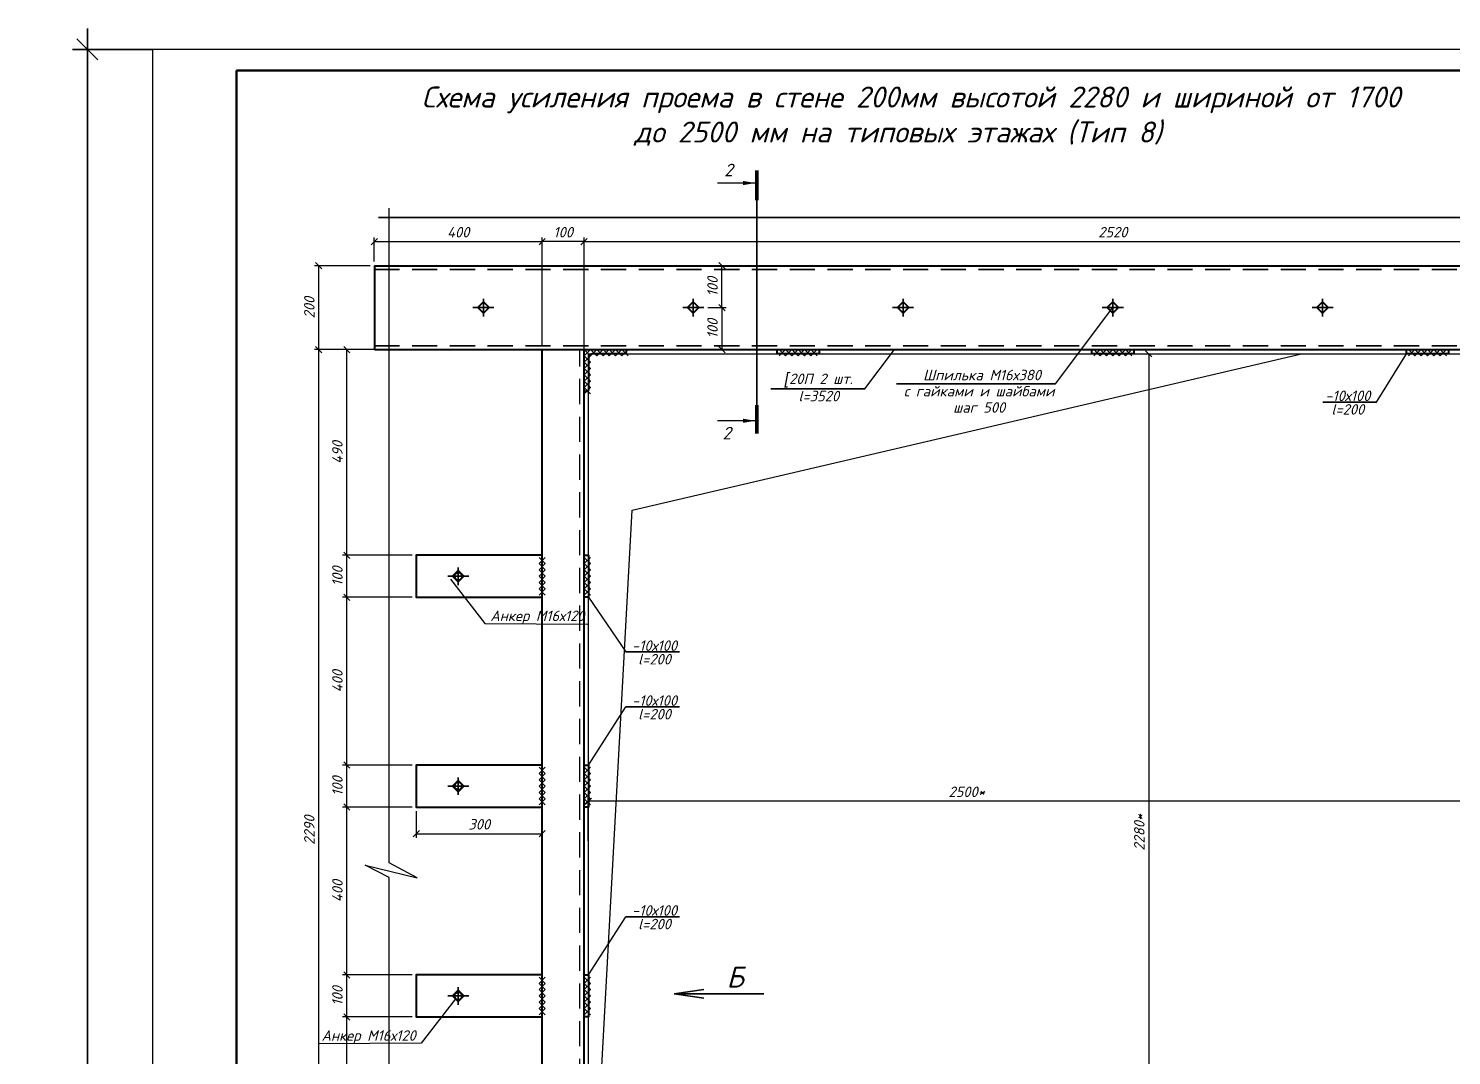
# Model space of a CAD drawing. Header units: millimetres. Extents: x 10124 to 8132345, y -95635 to 1386204.
# Drawn here: x 159084 to 162475, y 27663 to 30110 of the extents above; entities that cross this region are included whole.
import ezdxf
from ezdxf.enums import TextEntityAlignment as Align

# ---------------------------------------------------------------- set-up
doc = ezdxf.new("R2010")
doc.units = ezdxf.units.MM
doc.linetypes.add('Пунктир 2мм', pattern=[3, 2, -1])
doc.layers.get('DEFPOINTS').update_dxf_attribs({"color": 1})
for name, color, linetype, lineweight in [('013', 7, 'Continuous', 13), ('030', 7, 'Continuous', 30), ('Размер', 140, 'Continuous', 13), ('Разрезы', 54, 'Continuous', 20)]:
    doc.layers.add(name, color=color, linetype=linetype, lineweight=lineweight)
doc.styles.add('10', font='isocpeui.ttf', dxfattribs={"height": 25})
doc.styles.add('100', font='isocpeui.ttf', dxfattribs={"height": 250})
doc.styles.add('GOST', font='isocpeur.TTF')
doc.styles.add('БДА100', font='romand.shx', dxfattribs={"width": 0.7})
doc.dimstyles.new('10', dxfattribs={"dimtxt": 37.5, "dimasz": 15, "dimexe": 10, "dimexo": 10, "dimgap": 10, "dimtad": 1, "dimtxsty": '10', "dimblk": 'OBLIQUE', "dimcen": 2.5, "dimadec": 0, "dimazin": 0, "dimtfac": 1, "dimtmove": 0, "dimatfit": 3, "dimfxl": 1, "dimlwd": 15, "dimlwe": 15, "dimarcsym": 0})
doc.dimstyles.new('БДА1', dxfattribs={"dimtxt": 2, "dimasz": 1, "dimexe": 0.7, "dimexo": 0, "dimgap": 0.8, "dimtad": 1, "dimdec": 0, "dimrnd": 1, "dimzin": 0, "dimdsep": 46, "dimtxsty": 'БДА100', "dimblk": 'OBLIQUE', "dimcen": 2, "dimdle": 1, "dimadec": 0, "dimazin": 0, "dimtfac": 1, "dimtdec": 0, "dimtmove": 1, "dimatfit": 3, "dimldrblk": 'NONE', "dimfxl": 0.7, "dimtolj": 1, "dimtzin": 0, "dimlwd": -1, "dimlwe": -1, "dimarcsym": 0})

# ---------------------------------------------------------------- blocks, each defined once
blk = doc.blocks.new('_OBLIQUE')
at = {"color": 0, "linetype": 'ByBlock'}
blk.add_line((-0.5, -0.5), (0.5, 0.5), dxfattribs=at)
blk = doc.blocks.new('*D18')
at = {"layer": 'DEFPOINTS', "color": 0, "transparency": 16777216}
for p, q in [((-15.52, -5), (-15.52, 425)), ((0, 420), (-19.02, 420)), ((0, 0), (-19.02, 0))]:
    blk.add_line(p, q, dxfattribs=at)
for p in [(-15.52, 420), (0, 420), (0, 0)]:
    blk.add_point(p, dxfattribs=at)
at = {"layer": 'DEFPOINTS', "color": 0, "transparency": 16777216, "xscale": 5, "yscale": 5, "zscale": 5}
for p, rotation in [((-15.52, 420), 90), ((-15.52, 0), 270)]:
    blk.add_blockref('_OBLIQUE', p, dxfattribs=dict(at, rotation=rotation))
at = {"layer": 'DEFPOINTS', "color": 0, "lineweight": 0, "transparency": 16777216, "insert": (-24.52, 148.5), "char_height": 10, "attachment_point": 5, "rotation": 90, "style": 'БДА100'}
blk.add_mtext('\\A1;420', dxfattribs=at)
blk = doc.blocks.new('_None')
blk = doc.blocks.new('*D504')
at = {"color": 0, "lineweight": 15, "ltscale": 100, "transparency": 16777216}
for p, q in [((159997.8, 29345), (159765.4, 29345)), ((159775.4, 27055), (159775.4, 29345)), ((159932.9, 27055), (159765.4, 27055))]:
    blk.add_line(p, q, dxfattribs=at)
at = {"layer": 'DEFPOINTS', "color": 0, "ltscale": 100, "transparency": 16777216}
for p in [(159775.4, 29345), (160007.8, 29345), (159942.9, 27055)]:
    blk.add_point(p, dxfattribs=at)
at = {"color": 0, "lineweight": 15, "ltscale": 100, "transparency": 16777216, "xscale": 15, "yscale": 15, "zscale": 15}
for p, rotation in [((159775.4, 29345), 90), ((159775.4, 27055), 270)]:
    blk.add_blockref('_OBLIQUE', p, dxfattribs=dict(at, rotation=rotation))
at = {"color": 0, "ltscale": 100, "transparency": 16777216, "insert": (159752.9, 28200), "char_height": 25, "attachment_point": 5, "rotation": 90, "style": '10'}
blk.add_mtext('2290', dxfattribs=at)
blk = doc.blocks.new('*D505')
at = {"color": 0, "lineweight": 15, "ltscale": 100, "transparency": 16777216}
for p, q in [((160407.8, 29165), (160407.8, 29612.3)), ((162927.8, 29355), (162927.8, 29612.3)), ((160407.8, 29602.3), (162927.8, 29602.3))]:
    blk.add_line(p, q, dxfattribs=at)
at = {"layer": 'DEFPOINTS', "color": 0, "ltscale": 100, "transparency": 16777216}
for p in [(162927.8, 29602.3), (162927.8, 29345), (160407.8, 29155)]:
    blk.add_point(p, dxfattribs=at)
at = {"color": 0, "lineweight": 15, "ltscale": 100, "transparency": 16777216, "xscale": 15, "yscale": 15, "zscale": 15, "rotation": 180}
blk.add_blockref('_OBLIQUE', (160407.8, 29602.3), dxfattribs=at)
at = {"color": 0, "lineweight": 15, "ltscale": 100, "transparency": 16777216, "xscale": 15, "yscale": 15, "zscale": 15}
blk.add_blockref('_OBLIQUE', (162927.8, 29602.3), dxfattribs=at)
at = {"color": 0, "ltscale": 100, "transparency": 16777216, "insert": (161667.8, 29624.8), "char_height": 25, "attachment_point": 5, "style": '10'}
blk.add_mtext('2520', dxfattribs=at)
blk = doc.blocks.new('*D527')
at = {"color": 0, "lineweight": 15, "ltscale": 100, "transparency": 16777216}
for p, q in [((160307.8, 29355), (160307.8, 29612.3)), ((160407.8, 29355), (160407.8, 29612.3)), ((160407.8, 29602.3), (160307.8, 29602.3))]:
    blk.add_line(p, q, dxfattribs=at)
at = {"layer": 'DEFPOINTS', "color": 0, "ltscale": 100, "transparency": 16777216}
for p in [(160307.8, 29602.3), (160307.8, 29345), (160407.8, 29345)]:
    blk.add_point(p, dxfattribs=at)
at = {"color": 0, "lineweight": 15, "ltscale": 100, "transparency": 16777216, "xscale": 15, "yscale": 15, "zscale": 15, "rotation": 180}
blk.add_blockref('_OBLIQUE', (160307.8, 29602.3), dxfattribs=at)
at = {"color": 0, "lineweight": 15, "ltscale": 100, "transparency": 16777216, "xscale": 15, "yscale": 15, "zscale": 15}
blk.add_blockref('_OBLIQUE', (160407.8, 29602.3), dxfattribs=at)
at = {"color": 0, "ltscale": 100, "transparency": 16777216, "insert": (160357.8, 29624.8), "char_height": 25, "attachment_point": 5, "style": '10'}
blk.add_mtext('100', dxfattribs=at)
blk = doc.blocks.new('*D531')
at = {"color": 0, "lineweight": 15, "ltscale": 100, "transparency": 16777216}
for p, q in [((159997.8, 27755), (159832.3, 27755)), ((159842.3, 27355), (159842.3, 27755)), ((159997.8, 27355), (159832.3, 27355))]:
    blk.add_line(p, q, dxfattribs=at)
at = {"layer": 'DEFPOINTS', "color": 0, "ltscale": 100, "transparency": 16777216}
for p in [(159842.3, 27755), (160007.8, 27755), (160007.8, 27355)]:
    blk.add_point(p, dxfattribs=at)
at = {"color": 0, "lineweight": 15, "ltscale": 100, "transparency": 16777216, "xscale": 15, "yscale": 15, "zscale": 15}
for p, rotation in [((159842.3, 27755), 90), ((159842.3, 27355), 270)]:
    blk.add_blockref('_OBLIQUE', p, dxfattribs=dict(at, rotation=rotation))
at = {"color": 0, "ltscale": 100, "transparency": 16777216, "insert": (159819.8, 27555), "char_height": 25, "attachment_point": 5, "rotation": 90, "style": '10'}
blk.add_mtext('400', dxfattribs=at)
blk = doc.blocks.new('*D532')
at = {"color": 0, "lineweight": 15, "ltscale": 100, "transparency": 16777216}
for p, q in [((159997.8, 27855), (159832.3, 27855)), ((159842.3, 27755), (159842.3, 27855)), ((159997.8, 27755), (159832.3, 27755))]:
    blk.add_line(p, q, dxfattribs=at)
at = {"layer": 'DEFPOINTS', "color": 0, "ltscale": 100, "transparency": 16777216}
for p in [(159842.3, 27855), (160007.8, 27855), (160007.8, 27755)]:
    blk.add_point(p, dxfattribs=at)
at = {"color": 0, "lineweight": 15, "ltscale": 100, "transparency": 16777216, "xscale": 15, "yscale": 15, "zscale": 15}
for p, rotation in [((159842.3, 27855), 90), ((159842.3, 27755), 270)]:
    blk.add_blockref('_OBLIQUE', p, dxfattribs=dict(at, rotation=rotation))
at = {"color": 0, "ltscale": 100, "transparency": 16777216, "insert": (159819.8, 27805), "char_height": 25, "attachment_point": 5, "rotation": 90, "style": '10'}
blk.add_mtext('100', dxfattribs=at)
blk = doc.blocks.new('*D533')
at = {"color": 0, "lineweight": 15, "ltscale": 100, "transparency": 16777216}
for p, q in [((159997.8, 28255), (159832.3, 28255)), ((159842.3, 27855), (159842.3, 28255)), ((159997.8, 27855), (159832.3, 27855))]:
    blk.add_line(p, q, dxfattribs=at)
at = {"layer": 'DEFPOINTS', "color": 0, "ltscale": 100, "transparency": 16777216}
for p in [(159842.3, 28255), (160007.8, 28255), (160007.8, 27855)]:
    blk.add_point(p, dxfattribs=at)
at = {"color": 0, "lineweight": 15, "ltscale": 100, "transparency": 16777216, "xscale": 15, "yscale": 15, "zscale": 15}
for p, rotation in [((159842.3, 28255), 90), ((159842.3, 27855), 270)]:
    blk.add_blockref('_OBLIQUE', p, dxfattribs=dict(at, rotation=rotation))
at = {"color": 0, "ltscale": 100, "transparency": 16777216, "insert": (159819.8, 28055), "char_height": 25, "attachment_point": 5, "rotation": 90, "style": '10'}
blk.add_mtext('400', dxfattribs=at)
blk = doc.blocks.new('*D534')
at = {"color": 0, "lineweight": 15, "ltscale": 100, "transparency": 16777216}
for p, q in [((159997.8, 28355), (159832.3, 28355)), ((159842.3, 28255), (159842.3, 28355)), ((159997.8, 28255), (159832.3, 28255))]:
    blk.add_line(p, q, dxfattribs=at)
at = {"layer": 'DEFPOINTS', "color": 0, "ltscale": 100, "transparency": 16777216}
for p in [(159842.3, 28355), (160007.8, 28355), (160007.8, 28255)]:
    blk.add_point(p, dxfattribs=at)
at = {"color": 0, "lineweight": 15, "ltscale": 100, "transparency": 16777216, "xscale": 15, "yscale": 15, "zscale": 15}
for p, rotation in [((159842.3, 28355), 90), ((159842.3, 28255), 270)]:
    blk.add_blockref('_OBLIQUE', p, dxfattribs=dict(at, rotation=rotation))
at = {"color": 0, "ltscale": 100, "transparency": 16777216, "insert": (159819.8, 28305), "char_height": 25, "attachment_point": 5, "rotation": 90, "style": '10'}
blk.add_mtext('100', dxfattribs=at)
blk = doc.blocks.new('*D535')
at = {"color": 0, "lineweight": 15, "ltscale": 100, "transparency": 16777216}
for p, q in [((159997.8, 28755), (159832.3, 28755)), ((159842.3, 28355), (159842.3, 28755)), ((159997.8, 28355), (159832.3, 28355))]:
    blk.add_line(p, q, dxfattribs=at)
at = {"layer": 'DEFPOINTS', "color": 0, "ltscale": 100, "transparency": 16777216}
for p in [(159842.3, 28755), (160007.8, 28755), (160007.8, 28355)]:
    blk.add_point(p, dxfattribs=at)
at = {"color": 0, "lineweight": 15, "ltscale": 100, "transparency": 16777216, "xscale": 15, "yscale": 15, "zscale": 15}
for p, rotation in [((159842.3, 28755), 90), ((159842.3, 28355), 270)]:
    blk.add_blockref('_OBLIQUE', p, dxfattribs=dict(at, rotation=rotation))
at = {"color": 0, "ltscale": 100, "transparency": 16777216, "insert": (159819.8, 28555), "char_height": 25, "attachment_point": 5, "rotation": 90, "style": '10'}
blk.add_mtext('400', dxfattribs=at)
blk = doc.blocks.new('*D536')
at = {"color": 0, "lineweight": 15, "ltscale": 100, "transparency": 16777216}
for p, q in [((159997.8, 28855), (159832.3, 28855)), ((159842.3, 28755), (159842.3, 28855)), ((159997.8, 28755), (159832.3, 28755))]:
    blk.add_line(p, q, dxfattribs=at)
at = {"layer": 'DEFPOINTS', "color": 0, "ltscale": 100, "transparency": 16777216}
for p in [(159842.3, 28855), (160007.8, 28855), (160007.8, 28755)]:
    blk.add_point(p, dxfattribs=at)
at = {"color": 0, "lineweight": 15, "ltscale": 100, "transparency": 16777216, "xscale": 15, "yscale": 15, "zscale": 15}
for p, rotation in [((159842.3, 28855), 90), ((159842.3, 28755), 270)]:
    blk.add_blockref('_OBLIQUE', p, dxfattribs=dict(at, rotation=rotation))
at = {"color": 0, "ltscale": 100, "transparency": 16777216, "insert": (159819.8, 28805), "char_height": 25, "attachment_point": 5, "rotation": 90, "style": '10'}
blk.add_mtext('100', dxfattribs=at)
blk = doc.blocks.new('*D537')
at = {"color": 0, "lineweight": 15, "ltscale": 100, "transparency": 16777216}
for p, q in [((160297.8, 29345), (159832.3, 29345)), ((159842.3, 28855), (159842.3, 29345)), ((159997.8, 28855), (159832.3, 28855))]:
    blk.add_line(p, q, dxfattribs=at)
at = {"layer": 'DEFPOINTS', "color": 0, "ltscale": 100, "transparency": 16777216}
for p in [(159842.3, 29345), (160307.8, 29345), (160007.8, 28855)]:
    blk.add_point(p, dxfattribs=at)
at = {"color": 0, "lineweight": 15, "ltscale": 100, "transparency": 16777216, "xscale": 15, "yscale": 15, "zscale": 15}
for p, rotation in [((159842.3, 29345), 90), ((159842.3, 28855), 270)]:
    blk.add_blockref('_OBLIQUE', p, dxfattribs=dict(at, rotation=rotation))
at = {"color": 0, "ltscale": 100, "transparency": 16777216, "insert": (159819.8, 29100), "char_height": 25, "attachment_point": 5, "rotation": 90, "style": '10'}
blk.add_mtext('490', dxfattribs=at)
blk = doc.blocks.new('*U386')
blk.add_lwpolyline([(-28.3, 71.7), (-22.3, 71.7, -0.414214), (-18.3, 67.7), (-18.3, -6.3, 0.414214), (-6.3, -18.3), (67.7, -18.3, -0.414214), (71.7, -22.3), (71.7, -28.3), (-28.3, -28.3)], format="xyb", close=True)
blk = doc.blocks.new('*D524')
at = {"color": 0, "lineweight": 15, "ltscale": 100, "transparency": 16777216}
for p, q in [((160417.8, 28174.8), (160417.8, 28278.9)), ((162917.8, 28268.9), (160417.8, 28268.9)), ((162917.8, 28174.8), (162917.8, 28278.9))]:
    blk.add_line(p, q, dxfattribs=at)
at = {"layer": 'DEFPOINTS', "color": 0, "ltscale": 100, "transparency": 16777216}
for p in [(160417.8, 28268.9), (160417.8, 28164.8), (162917.8, 28164.8)]:
    blk.add_point(p, dxfattribs=at)
at = {"color": 0, "lineweight": 15, "ltscale": 100, "transparency": 16777216, "xscale": 15, "yscale": 15, "zscale": 15, "rotation": 180}
blk.add_blockref('_OBLIQUE', (160417.8, 28268.9), dxfattribs=at)
at = {"color": 0, "lineweight": 15, "ltscale": 100, "transparency": 16777216, "xscale": 15, "yscale": 15, "zscale": 15}
blk.add_blockref('_OBLIQUE', (162917.8, 28268.9), dxfattribs=at)
at = {"color": 0, "ltscale": 100, "transparency": 16777216, "insert": (161319.5, 28291.4), "char_height": 25, "width": 61.42, "attachment_point": 5, "style": '10'}
blk.add_mtext('2500*', dxfattribs=at)
blk = doc.blocks.new('*D525')
at = {"color": 0, "lineweight": 15, "ltscale": 100, "transparency": 16777216}
for p, q in [((161642.2, 29335), (161763.4, 29335)), ((161753.4, 29335), (161753.4, 27055)), ((161642.2, 27055), (161763.4, 27055))]:
    blk.add_line(p, q, dxfattribs=at)
at = {"layer": 'DEFPOINTS', "color": 0, "ltscale": 100, "transparency": 16777216}
for p in [(161632.2, 29335), (161632.2, 27055), (161753.4, 27055)]:
    blk.add_point(p, dxfattribs=at)
at = {"color": 0, "lineweight": 15, "ltscale": 100, "transparency": 16777216, "xscale": 15, "yscale": 15, "zscale": 15}
for p, rotation in [((161753.4, 29335), 90), ((161753.4, 27055), 270)]:
    blk.add_blockref('_OBLIQUE', p, dxfattribs=dict(at, rotation=rotation))
at = {"color": 0, "ltscale": 100, "transparency": 16777216, "insert": (161730.9, 28195), "char_height": 25, "attachment_point": 5, "rotation": 90, "style": '10'}
blk.add_mtext('2280*', dxfattribs=at)
blk = doc.blocks.new('*D511')
at = {"color": 0, "lineweight": 15, "ltscale": 100, "transparency": 16777216}
for p, q in [((160007.8, 28245), (160007.8, 28181.5)), ((160307.8, 28245), (160307.8, 28181.5)), ((160007.8, 28191.5), (160307.8, 28191.5))]:
    blk.add_line(p, q, dxfattribs=at)
at = {"layer": 'DEFPOINTS', "color": 0, "ltscale": 100, "transparency": 16777216}
for p in [(160007.8, 28255), (160307.8, 28255), (160307.8, 28191.5)]:
    blk.add_point(p, dxfattribs=at)
at = {"color": 0, "lineweight": 15, "ltscale": 100, "transparency": 16777216, "xscale": 15, "yscale": 15, "zscale": 15, "rotation": 180}
blk.add_blockref('_OBLIQUE', (160007.8, 28191.5), dxfattribs=at)
at = {"color": 0, "lineweight": 15, "ltscale": 100, "transparency": 16777216, "xscale": 15, "yscale": 15, "zscale": 15}
blk.add_blockref('_OBLIQUE', (160307.8, 28191.5), dxfattribs=at)
at = {"color": 0, "ltscale": 100, "transparency": 16777216, "insert": (160157.8, 28214), "char_height": 25, "attachment_point": 5, "style": '10'}
blk.add_mtext('300', dxfattribs=at)
blk = doc.blocks.new('*D543')
at = {"layer": '013', "color": 0, "lineweight": 15, "ltscale": 100, "transparency": 16777216}
for p, q in [((159897.8, 29545), (159765.4, 29545)), ((159775.4, 29345), (159775.4, 29545)), ((159897.8, 29345), (159765.4, 29345))]:
    blk.add_line(p, q, dxfattribs=at)
at = {"layer": 'DEFPOINTS', "color": 0, "ltscale": 100, "transparency": 16777216}
for p in [(159775.4, 29545), (159907.8, 29545), (159907.8, 29345)]:
    blk.add_point(p, dxfattribs=at)
at = {"layer": '013', "color": 0, "lineweight": 15, "ltscale": 100, "transparency": 16777216, "xscale": 15, "yscale": 15, "zscale": 15}
for p, rotation in [((159775.4, 29545), 90), ((159775.4, 29345), 270)]:
    blk.add_blockref('_OBLIQUE', p, dxfattribs=dict(at, rotation=rotation))
at = {"layer": '013', "color": 0, "ltscale": 100, "transparency": 16777216, "insert": (159752.9, 29445), "char_height": 25, "attachment_point": 5, "rotation": 90, "style": '10'}
blk.add_mtext('200', dxfattribs=at)
blk = doc.blocks.new('*U391')
at = {"layer": 'DEFPOINTS'}
blk.add_line((0, 0), (48.83, 0), dxfattribs=at)
at = {"layer": 'Разрезы', "color": 0}
for p, q in [((-4.07, 0.35), (-4.07, 9.4)), ((52.58, 0.35), (52.58, 9.4))]:
    blk.add_line(p, q, dxfattribs=at)
at = {"layer": 'Разрезы', "color": 0, "lineweight": 60}
for p, q in [((-7.07, 0), (0, 0)), ((55.58, 0), (48.83, 0))]:
    blk.add_line(p, q, dxfattribs=at)
at = {"layer": 'Разрезы', "color": 0}
for points in [[(-4.07, 0.35), (-3.57, 3.35), (-4.57, 3.35)], [(52.58, 0.35), (52.08, 3.35), (53.08, 3.35)]]:
    blk.add_solid(points, dxfattribs=at)
at = {"layer": 'Разрезы', "color": 0, "style": '100'}
for tag, p in [('1', (-7.17, 6.76)), ('2', (55.53, 7.19))]:
    blk.add_attdef(tag, text='', height=3, dxfattribs=at).set_placement(p, align=Align.MIDDLE_CENTER)
blk = doc.blocks.new('*D521')
at = {"layer": '013', "color": 0, "lineweight": 15, "ltscale": 100, "transparency": 16777216}
for p, q in [((159907.8, 29555), (159907.8, 29612.3)), ((160307.8, 29355), (160307.8, 29612.3)), ((159907.8, 29602.3), (160307.8, 29602.3))]:
    blk.add_line(p, q, dxfattribs=at)
at = {"layer": 'DEFPOINTS', "color": 0, "ltscale": 100, "transparency": 16777216}
for p in [(160307.8, 29602.3), (159907.8, 29545), (160307.8, 29345)]:
    blk.add_point(p, dxfattribs=at)
at = {"layer": '013', "color": 0, "lineweight": 15, "ltscale": 100, "transparency": 16777216, "xscale": 15, "yscale": 15, "zscale": 15, "rotation": 180}
blk.add_blockref('_OBLIQUE', (159907.8, 29602.3), dxfattribs=at)
at = {"layer": '013', "color": 0, "lineweight": 15, "ltscale": 100, "transparency": 16777216, "xscale": 15, "yscale": 15, "zscale": 15}
blk.add_blockref('_OBLIQUE', (160307.8, 29602.3), dxfattribs=at)
at = {"layer": '013', "color": 0, "ltscale": 100, "transparency": 16777216, "insert": (160107.8, 29624.8), "char_height": 25, "attachment_point": 5, "style": '10'}
blk.add_mtext('400', dxfattribs=at)
blk = doc.blocks.new('*D526')
at = {"layer": '013', "color": 0, "lineweight": 15, "ltscale": 100, "transparency": 16777216}
for p, q in [((160702.9, 29445), (160746.3, 29445)), ((160736.3, 29445), (160736.3, 29345)), ((160702.9, 29345), (160746.3, 29345))]:
    blk.add_line(p, q, dxfattribs=at)
at = {"layer": 'DEFPOINTS', "color": 0, "ltscale": 100, "transparency": 16777216}
for p in [(160692.9, 29445), (160692.9, 29345), (160736.3, 29345)]:
    blk.add_point(p, dxfattribs=at)
at = {"layer": '013', "color": 0, "lineweight": 15, "ltscale": 100, "transparency": 16777216, "xscale": 15, "yscale": 15, "zscale": 15}
for p, rotation in [((160736.3, 29445), 90), ((160736.3, 29345), 270)]:
    blk.add_blockref('_OBLIQUE', p, dxfattribs=dict(at, rotation=rotation))
at = {"layer": '013', "color": 0, "ltscale": 100, "transparency": 16777216, "insert": (160713.8, 29395), "char_height": 25, "attachment_point": 5, "rotation": 90, "style": '10'}
blk.add_mtext('100', dxfattribs=at)
blk = doc.blocks.new('*D503')
at = {"layer": '013', "color": 0, "lineweight": 15, "ltscale": 100, "transparency": 16777216}
for p, q in [((160702.9, 29545), (160746.3, 29545)), ((160736.3, 29445), (160736.3, 29545)), ((160702.9, 29445), (160746.3, 29445))]:
    blk.add_line(p, q, dxfattribs=at)
at = {"layer": 'DEFPOINTS', "color": 0, "ltscale": 100, "transparency": 16777216}
for p in [(160692.9, 29545), (160736.3, 29545), (160692.9, 29445)]:
    blk.add_point(p, dxfattribs=at)
at = {"layer": '013', "color": 0, "lineweight": 15, "ltscale": 100, "transparency": 16777216, "xscale": 15, "yscale": 15, "zscale": 15}
for p, rotation in [((160736.3, 29545), 90), ((160736.3, 29445), 270)]:
    blk.add_blockref('_OBLIQUE', p, dxfattribs=dict(at, rotation=rotation))
at = {"layer": '013', "color": 0, "ltscale": 100, "transparency": 16777216, "insert": (160713.8, 29495), "char_height": 25, "attachment_point": 5, "rotation": 90, "style": '10'}
blk.add_mtext('100', dxfattribs=at)
blk = doc.blocks.new('*U16')
at = {"color": 44, "lineweight": 20, "ltscale": 10}
for p, q in [((594, 420), (0, 420)), ((0, 420), (0, 0))]:
    blk.add_line(p, q, dxfattribs=at)
at = {"color": 137, "lineweight": 35, "ltscale": 10}
for p, q in [((589, 415), (20, 415)), ((20, 415), (20, 5))]:
    blk.add_line(p, q, dxfattribs=at)
at = {"color": 44, "lineweight": 13, "style": 'GOST', "oblique": 10, "width": 0.8}
for tag in ['ФОРМАТВЕРТ', 'ФОРМАТГОРИЗ']:
    blk.add_attdef(tag, (542.98, 1.6), '', height=2, dxfattribs=at)
at = {"layer": 'DEFPOINTS', "color": 251, "lineweight": 0}
dim = blk.add_linear_dim(base=(-15.52, 420), p1=(0, 0), p2=(0, 420), angle=90, dimstyle='БДА1', override={"dimscale": 5}, dxfattribs=at)
dim.commit()
dim.dimension.update_dxf_attribs({"geometry": '*D18', "text_midpoint": (-15.52, 148.5), "dimtype": 128})

msp = doc.modelspace()

# ---------------------------------------------------------------- linework, layer by layer
at = {"ltscale": 100}
for p, q in [((159917.887, 29660.124), (163624.201, 29660.124)), ((160142.781, 29445.045), (160192.895, 29445.045)), ((160167.838, 29424.181), (160167.838, 29465.91)), ((160642.781, 29445.045), (160692.895, 29445.045)), ((160667.838, 29424.181), (160667.838, 29465.91)), ((161142.781, 29445.045), (161192.895, 29445.045)), ((161167.838, 29424.181), (161167.838, 29465.91)), ((161642.781, 29445.045), (161692.895, 29445.045)), ((161667.838, 29424.181), (161667.838, 29465.91)), ((162142.781, 29445.045), (162192.895, 29445.045)), ((162167.838, 29424.181), (162167.838, 29465.91)), ((160422.838, 29330.045), (160407.838, 29345.045)), ((160407.838, 29330.045), (160422.838, 29345.045)), ((160437.838, 29330.045), (160422.838, 29345.045)), ((160422.838, 29330.045), (160437.838, 29345.045)), ((160452.838, 29330.045), (160437.838, 29345.045)), ((160437.838, 29330.045), (160452.838, 29345.045)), ((160467.838, 29330.045), (160452.838, 29345.045)), ((160452.838, 29330.045), (160467.838, 29345.045)), ((160482.838, 29330.045), (160467.838, 29345.045)), ((160467.838, 29330.045), (160482.838, 29345.045)), ((160497.838, 29330.045), (160482.838, 29345.045)), ((160482.838, 29330.045), (160497.838, 29345.045)), ((160512.838, 29330.045), (160497.838, 29345.045)), ((160497.838, 29330.045), (160512.838, 29345.045)), ((160872.838, 29330.045), (160887.838, 29345.045)), ((160872.838, 29345.045), (160887.838, 29330.045)), ((160887.838, 29330.045), (160902.838, 29345.045)), ((160887.838, 29345.045), (160902.838, 29330.045)), ((160902.838, 29330.045), (160917.838, 29345.045)), ((160902.838, 29345.045), (160917.838, 29330.045)), ((160917.838, 29330.045), (160932.838, 29345.045)), ((160917.838, 29345.045), (160932.838, 29330.045)), ((160932.838, 29330.045), (160947.838, 29345.045)), ((160932.838, 29345.045), (160947.838, 29330.045)), ((160947.838, 29330.045), (160962.838, 29345.045)), ((160947.838, 29345.045), (160962.838, 29330.045)), ((161622.838, 29330.045), (161637.838, 29345.045)), ((161622.838, 29345.045), (161637.838, 29330.045)), ((161637.838, 29330.045), (161652.838, 29345.045)), ((161637.838, 29345.045), (161652.838, 29330.045)), ((161652.838, 29330.045), (161667.838, 29345.045)), ((161652.838, 29345.045), (161667.838, 29330.045)), ((161667.838, 29330.045), (161682.838, 29345.045)), ((161667.838, 29345.045), (161682.838, 29330.045)), ((161682.838, 29330.045), (161697.838, 29345.045)), ((161682.838, 29345.045), (161697.838, 29330.045)), ((161697.838, 29330.045), (161712.838, 29345.045)), ((161697.838, 29345.045), (161712.838, 29330.045)), ((162372.838, 29330.045), (162387.838, 29345.045)), ((162372.838, 29345.045), (162387.838, 29330.045)), ((162387.838, 29330.045), (162402.838, 29345.045)), ((162387.838, 29345.045), (162402.838, 29330.045)), ((162402.838, 29330.045), (162417.838, 29345.045)), ((162402.838, 29345.045), (162417.838, 29330.045)), ((162417.838, 29330.045), (162432.838, 29345.045)), ((162417.838, 29345.045), (162432.838, 29330.045)), ((162432.838, 29330.045), (162447.838, 29345.045)), ((162432.838, 29345.045), (162447.838, 29330.045)), ((162447.838, 29330.045), (162462.838, 29345.045)), ((162447.838, 29345.045), (162462.838, 29330.045)), ((160422.838, 29315.045), (160407.838, 29330.045)), ((160407.838, 29315.045), (160422.838, 29330.045)), ((160422.838, 29300.045), (160407.838, 29315.045)), ((160407.838, 29300.045), (160422.838, 29315.045)), ((160422.838, 29285.045), (160407.838, 29300.045)), ((160407.838, 29285.045), (160422.838, 29300.045)), ((160422.838, 29270.045), (160407.838, 29285.045)), ((160407.838, 29270.045), (160422.838, 29285.045)), ((160422.838, 29255.045), (160407.838, 29270.045)), ((160407.838, 29255.045), (160422.838, 29270.045)), ((160422.838, 29240.045), (160407.838, 29255.045)), ((160407.838, 29240.045), (160422.838, 29255.045)), ((160853.155, 29251.733), (161076.896, 29251.733)), ((161531.28, 29263.822), (161152.376, 29263.822)), ((162167.953, 29220.002), (162295.844, 29220.002)), ((160315.338, 28835.045), (160300.338, 28850.045)), ((160300.338, 28835.045), (160315.338, 28850.045)), ((160315.338, 28820.045), (160300.338, 28835.045)), ((160300.338, 28820.045), (160315.338, 28835.045)), ((160422.838, 28835.045), (160407.838, 28850.045)), ((160407.838, 28835.045), (160422.838, 28850.045)), ((160422.838, 28820.045), (160407.838, 28835.045)), ((160407.838, 28820.045), (160422.838, 28835.045)), ((160082.781, 28805.045), (160132.895, 28805.045)), ((160107.838, 28784.181), (160107.838, 28825.91)), ((160315.338, 28805.045), (160300.338, 28820.045)), ((160300.338, 28805.045), (160315.338, 28820.045)), ((160315.338, 28790.045), (160300.338, 28805.045)), ((160300.338, 28790.045), (160315.338, 28805.045)), ((160422.838, 28805.045), (160407.838, 28820.045)), ((160407.838, 28805.045), (160422.838, 28820.045)), ((160422.838, 28790.045), (160407.838, 28805.045)), ((160407.838, 28790.045), (160422.838, 28805.045)), ((160315.338, 28775.045), (160300.338, 28790.045)), ((160300.338, 28775.045), (160315.338, 28790.045)), ((160315.338, 28760.045), (160300.338, 28775.045)), ((160300.338, 28760.045), (160315.338, 28775.045)), ((160422.838, 28775.045), (160407.838, 28790.045)), ((160407.838, 28775.045), (160422.838, 28790.045)), ((160422.838, 28760.045), (160407.838, 28775.045)), ((160407.838, 28760.045), (160422.838, 28775.045)), ((160635.472, 28624.647), (160507.58, 28624.647)), ((160635.472, 28493.713), (160507.58, 28493.713)), ((160107.838, 28284.181), (160107.838, 28325.91)), ((160315.338, 28335.045), (160300.338, 28350.045)), ((160300.338, 28335.045), (160315.338, 28350.045)), ((160315.338, 28320.045), (160300.338, 28335.045)), ((160300.338, 28320.045), (160315.338, 28335.045)), ((160315.338, 28305.045), (160300.338, 28320.045)), ((160300.338, 28305.045), (160315.338, 28320.045)), ((160422.838, 28335.045), (160407.838, 28350.045)), ((160407.838, 28335.045), (160422.838, 28350.045)), ((160422.838, 28320.045), (160407.838, 28335.045)), ((160407.838, 28320.045), (160422.838, 28335.045)), ((160422.838, 28305.045), (160407.838, 28320.045)), ((160407.838, 28305.045), (160422.838, 28320.045)), ((160082.781, 28305.045), (160132.895, 28305.045)), ((160315.338, 28290.045), (160300.338, 28305.045)), ((160300.338, 28290.045), (160315.338, 28305.045)), ((160315.338, 28275.045), (160300.338, 28290.045)), ((160300.338, 28275.045), (160315.338, 28290.045)), ((160422.838, 28290.045), (160407.838, 28305.045)), ((160407.838, 28290.045), (160422.838, 28305.045)), ((160422.838, 28275.045), (160407.838, 28290.045)), ((160407.838, 28275.045), (160422.838, 28290.045)), ((160315.338, 28260.045), (160300.338, 28275.045)), ((160300.338, 28260.045), (160315.338, 28275.045)), ((160422.838, 28260.045), (160407.838, 28275.045)), ((160407.838, 28260.045), (160422.838, 28275.045)), ((160635.472, 27993.713), (160507.58, 27993.713)), ((160315.338, 27835.045), (160300.338, 27850.045)), ((160300.338, 27835.045), (160315.338, 27850.045)), ((160422.838, 27835.045), (160407.838, 27850.045)), ((160407.838, 27835.045), (160422.838, 27850.045)), ((160107.838, 27784.181), (160107.838, 27825.91)), ((160315.338, 27820.045), (160300.338, 27835.045)), ((160300.338, 27820.045), (160315.338, 27835.045)), ((160315.338, 27805.045), (160300.338, 27820.045)), ((160300.338, 27805.045), (160315.338, 27820.045)), ((160422.838, 27820.045), (160407.838, 27835.045)), ((160407.838, 27820.045), (160422.838, 27835.045)), ((160422.838, 27805.045), (160407.838, 27820.045)), ((160407.838, 27805.045), (160422.838, 27820.045)), ((160622.189, 27810.211), (160693.416, 27820.513)), ((160622.189, 27810.211), (160836.309, 27810.211)), ((160622.189, 27810.211), (160693.416, 27799.908)), ((160082.781, 27805.045), (160132.895, 27805.045)), ((160315.338, 27790.045), (160300.338, 27805.045)), ((160300.338, 27790.045), (160315.338, 27805.045)), ((160315.338, 27775.045), (160300.338, 27790.045)), ((160300.338, 27775.045), (160315.338, 27790.045)), ((160422.838, 27790.045), (160407.838, 27805.045)), ((160407.838, 27790.045), (160422.838, 27805.045)), ((160422.838, 27775.045), (160407.838, 27790.045)), ((160407.838, 27775.045), (160422.838, 27790.045)), ((160315.338, 27760.045), (160300.338, 27775.045)), ((160300.338, 27760.045), (160315.338, 27775.045)), ((160422.838, 27760.045), (160407.838, 27775.045)), ((160407.838, 27760.045), (160422.838, 27775.045))]:
    msp.add_line(p, q, dxfattribs=at)
at = {"linetype": 'Пунктир 2мм', "ltscale": 30}
for p, q in [((159907.838, 29536.045), (163427.838, 29536.045)), ((159907.838, 29354.045), (163427.838, 29354.045))]:
    msp.add_line(p, q, dxfattribs=at)
at = {"layer": '013', "ltscale": 100}
for p, q in [((161531.28, 29263.822), (161667.838, 29445.045)), ((161076.896, 29251.733), (161147.35, 29345.045)), ((162295.844, 29220.002), (162367.838, 29335.045)), ((160417.838, 28755.045), (160507.58, 28624.647)), ((160417.838, 28355.045), (160507.58, 28493.713)), ((160417.838, 27855.045), (160507.58, 27993.713))]:
    msp.add_line(p, q, dxfattribs=at)
for points in [[(159942.887, 27001.77), (159942.887, 28087.565), (159885.595, 28116.601), (160010.127, 28086.689), (159942.887, 28122.586), (159942.887, 29682.166)], [(160417.838, 27055.045), (160522.306, 28962.287), (162117.838, 29335.045)], [(160089.588, 28798.295), (160170.915, 28692.253), (160415.564, 28691.04)], [(160101.088, 27798.295), (160019.761, 27692.253), (159775.112, 27691.04)]]:
    msp.add_lwpolyline(points, dxfattribs=at)
at = {"layer": '013', "linetype": 'Пунктир 2мм', "ltscale": 30}
msp.add_lwpolyline([(160397.838, 27055.045), (160397.838, 29345.045)], dxfattribs=at)
at = {"layer": '013', "ltscale": 100}
msp.add_lwpolyline([(160417.838, 29335.045), (162917.838, 29335.045), (162917.838, 27055.045), (160417.838, 27055.045)], close=True, dxfattribs=at)
at = {"layer": '030', "ltscale": 100}
for p, q in [((159907.838, 29545.045), (159907.838, 29345.045)), ((159907.838, 29545.045), (163427.838, 29545.045)), ((159907.838, 29345.045), (163427.838, 29345.045)), ((160307.838, 29345.045), (160407.838, 29345.045))]:
    msp.add_line(p, q, dxfattribs=at)
for points in [[(160154.338, 29445.045), (160167.838, 29458.545), (160181.338, 29445.045), (160167.838, 29431.545), (160154.338, 29445.045)], [(160654.338, 29445.045), (160667.838, 29458.545), (160681.338, 29445.045), (160667.838, 29431.545), (160654.338, 29445.045)], [(161154.338, 29445.045), (161167.838, 29458.545), (161181.338, 29445.045), (161167.838, 29431.545), (161154.338, 29445.045)], [(161654.338, 29445.045), (161667.838, 29458.545), (161681.338, 29445.045), (161667.838, 29431.545), (161654.338, 29445.045)], [(162154.338, 29445.045), (162167.838, 29458.545), (162181.338, 29445.045), (162167.838, 29431.545), (162154.338, 29445.045)], [(160307.838, 27055.045), (160307.838, 29345.045)], [(160407.838, 27055.045), (160407.838, 29345.045)], [(160967.838, 29335.045), (160867.838, 29335.045), (160867.838, 29345.045), (160967.838, 29345.045), (160967.838, 29335.045)], [(161717.838, 29335.045), (161617.838, 29335.045), (161617.838, 29345.045), (161717.838, 29345.045), (161717.838, 29335.045)], [(162467.838, 29335.045), (162367.838, 29335.045), (162367.838, 29345.045), (162467.838, 29345.045), (162467.838, 29335.045)], [(160307.838, 28855.045), (160007.838, 28855.045), (160007.838, 28755.045), (160307.838, 28755.045), (160307.838, 28855.045)], [(160417.838, 28855.045), (160417.838, 28755.045), (160407.838, 28755.045), (160407.838, 28855.045), (160417.838, 28855.045)], [(160094.338, 28805.045), (160107.838, 28818.545), (160121.338, 28805.045), (160107.838, 28791.545), (160094.338, 28805.045)], [(160307.838, 28355.045), (160007.838, 28355.045), (160007.838, 28255.045), (160307.838, 28255.045), (160307.838, 28355.045)], [(160417.838, 28355.045), (160417.838, 28255.045), (160407.838, 28255.045), (160407.838, 28355.045), (160417.838, 28355.045)], [(160094.338, 28305.045), (160107.838, 28318.545), (160121.338, 28305.045), (160107.838, 28291.545), (160094.338, 28305.045)], [(160307.838, 27855.045), (160007.838, 27855.045), (160007.838, 27755.045), (160307.838, 27755.045), (160307.838, 27855.045)], [(160417.838, 27855.045), (160417.838, 27755.045), (160407.838, 27755.045), (160407.838, 27855.045), (160417.838, 27855.045)], [(160094.338, 27805.045), (160107.838, 27818.545), (160121.338, 27805.045), (160107.838, 27791.545), (160094.338, 27805.045)]]:
    msp.add_lwpolyline(points, dxfattribs=at)
for centre in [(160107.838, 28805.045), (160107.838, 28305.045), (160107.838, 27805.045)]:
    msp.add_circle(centre, 9, dxfattribs=at)

# ---------------------------------------------------------------- block references
at = {"xscale": 10, "yscale": 10, "zscale": 10}
msp.add_blockref('*U16', (159379.057, 25860.225), dxfattribs=at)
at = {"layer": '030', "rotation": 270}
msp.add_blockref('*U386', (160436.138, 29316.745), dxfattribs=at)
at = {"layer": 'Размер'}
ref = msp.add_blockref('*U391', (160819.656, 29701.272), dxfattribs=dict(at, xscale=-10, yscale=10, zscale=10, rotation=90))
ref.add_attrib('1', '2', dxfattribs={"layer": 'Разрезы', "color": 0, "height": 30, "style": '100'}).set_placement((160752.054, 29773.012), align=Align.MIDDLE_CENTER)
ref.add_attrib('2', '2', dxfattribs={"layer": 'Разрезы', "color": 0, "height": 30, "style": '100'}).set_placement((160747.76, 29146.005), align=Align.MIDDLE_CENTER)

# ---------------------------------------------------------------- texts
at = {"color": 0, "lineweight": 9, "char_height": 50, "attachment_point": 5, "style": '10'}
for s, insert, width in [('\\pxi1.23419;Схема усиления проема в стене 200мм высотой 2280 и шириной от 1700 до 2500 мм на типовых этажах (Тип 8)', (161155.912, 29901.229), 2395.44136), ('\\pxi1.23419; Б', (160720.933, 27850.061), 295.72287)]:
    msp.add_mtext(s, dxfattribs=dict(at, insert=insert, width=width))
at = {"ltscale": 100, "char_height": 25, "attachment_point": 5, "style": '10'}
for s, insert in [('{\\fArial|b0|i1|c204|p34;\\H1.08333x;[}20П 2 шт.', (160966.785, 29272.384)), ('Шпилька М16х380', (161356.078, 29284.473)), ('l=3520', (160967.112, 29234.395)), ('с гайками и шайбами', (161349.289, 29245.917)), ('-10х100', (162227.852, 29235.038)), ('шаг 500', (161349.289, 29207.217)), ('l=200', (162227.852, 29202.664)), ('Анкер М16х120', (160296.417, 28707.29)), ('-10х100', (160575.573, 28639.684)), ('l=200', (160575.573, 28607.309)), ('-10х100', (160575.573, 28508.75)), ('l=200', (160575.573, 28476.375)), ('-10х100', (160575.573, 28008.75)), ('l=200', (160575.573, 27976.375)), ('Анкер М16х120', (159894.26, 27707.29))]:
    msp.add_mtext(s, dxfattribs=dict(at, insert=insert))

# ---------------------------------------------------------------- dimensions: what is measured, and where the dimension line sits
at = {"ltscale": 100}
dim = msp.add_linear_dim(base=(160307.838, 29602.258), p1=(160407.838, 29345.045), p2=(160307.838, 29345.045), dimstyle='10', dxfattribs=at)
dim.commit()
dim.dimension.update_dxf_attribs({"geometry": '*D527', "text_midpoint": (160357.838, 29602.258), "dimtype": 160})
for base, p1, p2, picture, middle in [((162927.838, 29602.258), (160407.838, 29155.045), (162927.838, 29345.045), '*D505', (161667.838, 29624.758)), ((160307.838, 28191.513), (160007.838, 28255.045), (160307.838, 28255.045), '*D511', (160157.838, 28214.013))]:
    dim = msp.add_linear_dim(base=base, p1=p1, p2=p2, dimstyle='10', dxfattribs=at)
    dim.commit()
    dim.dimension.update_dxf_attribs({"geometry": picture, "text_midpoint": middle})
dim = msp.add_linear_dim(base=(159775.42, 29345.045), p1=(159942.887, 27055.045), p2=(160007.838, 29345.045), angle=90, dimstyle='10', dxfattribs=at)
dim.commit()
dim.dimension.update_dxf_attribs({"geometry": '*D504', "text_midpoint": (159752.92, 28200.045)})
for base, p1, p2, picture, middle in [((159842.333, 29345.045), (160007.838, 28855.045), (160307.838, 29345.045), '*D537', (159819.833, 29100.045)), ((159842.333, 28855.045), (160007.838, 28755.045), (160007.838, 28855.045), '*D536', (159819.833, 28805.045)), ((159842.333, 28755.045), (160007.838, 28355.045), (160007.838, 28755.045), '*D535', (159819.833, 28555.045)), ((159842.333, 28355.045), (160007.838, 28255.045), (160007.838, 28355.045), '*D534', (159819.833, 28305.045)), ((159842.333, 28255.045), (160007.838, 27855.045), (160007.838, 28255.045), '*D533', (159819.833, 28055.045)), ((159842.333, 27855.045), (160007.838, 27755.045), (160007.838, 27855.045), '*D532', (159819.833, 27805.045)), ((159842.333, 27755.045), (160007.838, 27355.045), (160007.838, 27755.045), '*D531', (159819.833, 27555.045))]:
    dim = msp.add_linear_dim(base=base, p1=p1, p2=p2, angle=90, dimstyle='10', override={"dimtmove": 1}, dxfattribs=at)
    dim.commit()
    dim.dimension.update_dxf_attribs({"geometry": picture, "text_midpoint": middle})
dim = msp.add_linear_dim(base=(161753.432, 27055.045), p1=(161632.241, 29335.045), p2=(161632.241, 27055.045), angle=90, text='2280*', dimstyle='10', dxfattribs=at)
dim.commit()
dim.dimension.update_dxf_attribs({"geometry": '*D525', "text_midpoint": (161730.932, 28195.045)})
dim = msp.add_linear_dim(base=(160417.838, 28268.854), p1=(162917.838, 28164.792), p2=(160417.838, 28164.792), text='2500*', dimstyle='10', dxfattribs=at)
dim.commit()
dim.dimension.update_dxf_attribs({"geometry": '*D524', "text_midpoint": (161319.524, 28268.854), "dimtype": 160})
at = {"layer": '013', "ltscale": 100}
dim = msp.add_linear_dim(base=(160307.838, 29602.258), p1=(159907.838, 29545.045), p2=(160307.838, 29345.045), dimstyle='10', dxfattribs=at)
dim.commit()
dim.dimension.update_dxf_attribs({"geometry": '*D521', "text_midpoint": (160107.838, 29624.758)})
for base, p1, p2, picture, middle in [((159775.42, 29545.045), (159907.838, 29345.045), (159907.838, 29545.045), '*D543', (159752.92, 29445.045)), ((160736.328, 29545.045), (160692.895, 29445.045), (160692.895, 29545.045), '*D503', (160713.828, 29495.045)), ((160736.328, 29345.045), (160692.895, 29445.045), (160692.895, 29345.045), '*D526', (160713.828, 29395.045))]:
    dim = msp.add_linear_dim(base=base, p1=p1, p2=p2, angle=90, dimstyle='10', dxfattribs=at)
    dim.commit()
    dim.dimension.update_dxf_attribs({"geometry": picture, "text_midpoint": middle})

doc.saveas('drawing.dxf')
